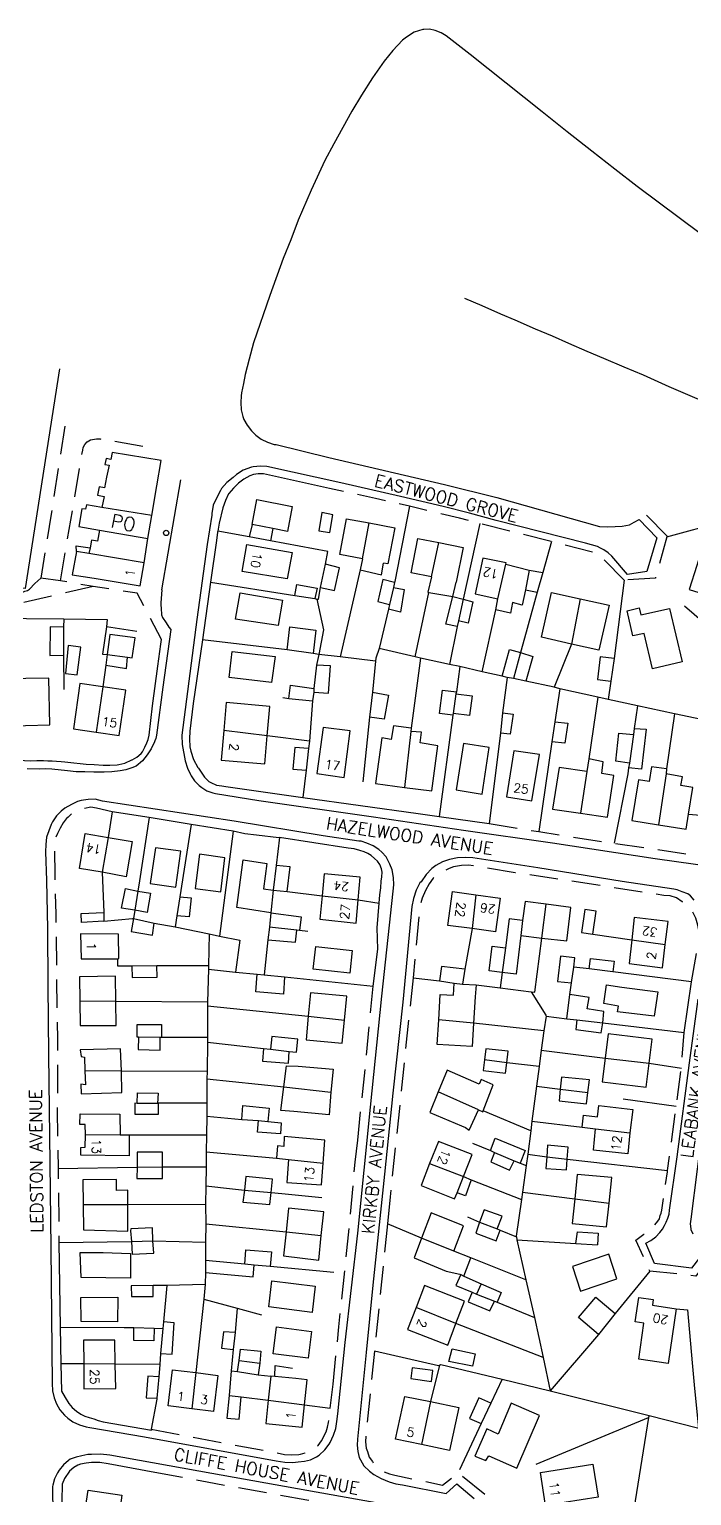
# Model space of a CAD drawing. Extents: x 441020 to 630336, y 432046 to 448236.
# Drawn here: x 629130.1 to 629277.8, y 447680 to 448007 of the extents above; entities that cross this region are included whole.
import ezdxf
from ezdxf.enums import TextEntityAlignment as Align

# ---------------------------------------------------------------- set-up
doc = ezdxf.new("R2010")
doc.units = 0
doc.linetypes.add('HIDDEN', pattern=[9.525, 6.35, -3.175])
doc.layers.get('0').update_dxf_attribs({"color": 222, "linetype": 'CONTINUOUS'})
for name, color, linetype in [('BUILDOUT', 8, 'CONTINUOUS'), ('BUILDTXT', 8, 'CONTINUOUS'), ('GENLINE', 8, 'CONTINUOUS'), ('GENPECK', 8, 'HIDDEN'), ('POINT', 8, 'CONTINUOUS'), ('ROAD', 7, 'CONTINUOUS'), ('ROADTXT', 7, 'CONTINUOUS')]:
    doc.layers.add(name, color=color, linetype=linetype)
doc.styles.get("Standard").update_dxf_attribs({"font": 'simplex'})

# ---------------------------------------------------------------- blocks, each defined once
blk = doc.blocks.new('CIRCLE')
blk.add_circle((0, 0), 0.299)

msp = doc.modelspace()

# ---------------------------------------------------------------- linework, layer by layer
at = {"layer": 'BUILDOUT', "flags": 128}
for points in [[(629155.69, 447887.99), (629143.33, 447890.07), (629140.62, 447890.5), (629139.6, 447885.34), (629144.51, 447884.59), (629154.77, 447882.86), (629155.69, 447887.99), (629156.55, 447893.43), (629157.37, 447898.55), (629158.53, 447905.16), (629159.46, 447910.8), (629148.57, 447912.63), (629148.24, 447911.05), (629147.19, 447911.27), (629146.92, 447909.9), (629147.86, 447909.76), (629147.31, 447907.13), (629146.83, 447904.7), (629145.68, 447904.91), (629145.28, 447903.11), (629146.77, 447902.76), (629146.28, 447900.34)], [(629157.37, 447898.55), (629146.28, 447900.34), (629142.83, 447900.95), (629142.59, 447899.99), (629141.77, 447900.05), (629141.15, 447896.08), (629145.76, 447895.27), (629156.55, 447893.43)], [(629180.81, 447902.1), (629188.7, 447900.56), (629187.66, 447894.99), (629184.39, 447895.63), (629179.76, 447896.53), (629180.81, 447902.1)], [(629204.37, 447888.92), (629199.33, 447889.85), (629200.86, 447897.84)], [(629200.86, 447897.84), (629205.9, 447896.91), (629211.59, 447895.78), (629210.06, 447887.8), (629209.12, 447887.93)], [(629204.37, 447888.92), (629205.9, 447896.91)], [(629145.76, 447895.27), (629145.28, 447892.85), (629143.93, 447893.02), (629143.62, 447891.34), (629143.33, 447890.07)], [(629219.82, 447884.86), (629215.29, 447885.78), (629216.77, 447893.46)], [(629216.77, 447893.46), (629221.4, 447892.55), (629226.89, 447891.39), (629225.31, 447883.7)], [(629280.86, 447893.46), (629278.98, 447887.44), (629277.3, 447882.06), (629287.18, 447879.04), (629288.86, 447884.42), (629290.74, 447890.44), (629280.86, 447893.46)], [(629178.63, 447892.07), (629188.69, 447890.3), (629187.6, 447884.42), (629177.56, 447886.09), (629178.63, 447892.07)], [(629219.82, 447884.86), (629221.4, 447892.55)], [(629204.37, 447888.92), (629203.91, 447886.4), (629208.67, 447885.31), (629209.12, 447887.93)], [(629234.12, 447877.54), (629234.61, 447879.97), (629236.38, 447887.69), (629236.43, 447888.01), (629231.27, 447889.02), (629229.53, 447881.1), (629234.61, 447879.97)], [(629236.38, 447887.69), (629241.59, 447886.38), (629240.75, 447881.97), (629240.03, 447878.59), (629237.9, 447879.13), (629237.4, 447876.81), (629234.12, 447877.54)], [(629219.82, 447884.86), (629219, 447881.46), (629219.22, 447881.4), (629224.55, 447880.52), (629225.31, 447883.7)], [(629177.08, 447881.33), (629186.52, 447879.66), (629185.59, 447874.01), (629176.09, 447875.47), (629177.08, 447881.33)], [(629246.54, 447881.37), (629252.99, 447879.98), (629259.43, 447878.58), (629257.15, 447868.53), (629251.02, 447869.88), (629244.35, 447871.44), (629246.54, 447881.37)], [(629272.87, 447877.82), (629275.69, 447865.93), (629269.07, 447864.35), (629267.26, 447872.25), (629264.71, 447871.7), (629263.42, 447877.26), (629266.14, 447877.95), (629266.52, 447876.39), (629272.87, 447877.82)], [(629147.44, 447867.54), (629152.01, 447866.93), (629153.05, 447866.81), (629153.68, 447871.29), (629148.06, 447872.02), (629147.44, 447867.54)], [(629175.34, 447868.23), (629184.89, 447867.08), (629184.08, 447861.35), (629174.65, 447862.42), (629175.34, 447868.23)], [(629124.06, 447851.61), (629129.22, 447851.71), (629134.68, 447851.87), (629134.45, 447862.29), (629129.29, 447862.18), (629123.72, 447862.11), (629124.06, 447851.61)], [(629139.92, 447850.97), (629145.02, 447850.25), (629150.12, 447849.53), (629151.58, 447859.64), (629146.48, 447860.36), (629141.37, 447861.08), (629139.92, 447850.97)], [(629174.02, 447856.82), (629173.49, 447850.63), (629172.84, 447844.02), (629182.63, 447843.21), (629183.16, 447849.4), (629183.71, 447856), (629174.02, 447856.82)], [(629195.61, 447851.31), (629194.19, 447841), (629200.33, 447840.16), (629201.64, 447850.55), (629195.61, 447851.31)], [(629215.25, 447851.14), (629211.29, 447851.65), (629210.82, 447848.62), (629208.73, 447848.96), (629207.29, 447838.76), (629213.74, 447837.87), (629219.87, 447837.13), (629221.22, 447847.22), (629217.25, 447847.84), (629217.54, 447850.22), (629215.17, 447850.41)], [(629215.25, 447851.14), (629215.17, 447850.41), (629213.74, 447837.87)], [(629226.92, 447847.73), (629225.3, 447837.38), (629231.07, 447836.38), (629232.67, 447846.82), (629226.92, 447847.73)], [(629238.19, 447846.07), (629236.55, 447835.83), (629242.2, 447834.9), (629243.91, 447845.26), (629238.19, 447846.07)], [(629254.44, 447841.44), (629248.29, 447842.38), (629246.79, 447833.07), (629253.05, 447832.15), (629259.09, 447831.3), (629260.49, 447840.58), (629257.77, 447841.01), (629258.12, 447843.62), (629254.86, 447844.26)], [(629254.86, 447844.26), (629254.44, 447841.44), (629253.05, 447832.15)], [(629272.21, 447842.05), (629268.88, 447842.48), (629268.34, 447839.24), (629265.94, 447839.62), (629264.51, 447830.53), (629270.47, 447829.56), (629276.63, 447828.62), (629277.15, 447831.96), (629278.12, 447837.92), (629275.41, 447838.36), (629275.78, 447840.25), (629272.11, 447840.92)], [(629272.21, 447842.05), (629272.11, 447840.92), (629270.47, 447829.56)], [(629146.32, 447818.99), (629141.28, 447819.83), (629142.53, 447827.67), (629147.67, 447826.75), (629153, 447825.87), (629151.66, 447818.01), (629146.32, 447818.99)], [(629158.23, 447824.46), (629157, 447816.52), (629162.73, 447815.71), (629163.85, 447823.73), (629158.23, 447824.46)], [(629168.03, 447823.05), (629167.06, 447815.36), (629172.77, 447814.65), (629173.66, 447822.22), (629168.03, 447823.05)], [(629183.97, 447809.94), (629176.34, 447811.12), (629177.81, 447821.74), (629183.03, 447820.94), (629182.3, 447815.33), (629184.49, 447815.01)], [(629195.37, 447813.78), (629194.88, 447808.52), (629202.96, 447807.62), (629203.45, 447812.89), (629203.87, 447817.94), (629195.83, 447818.64), (629195.37, 447813.78)], [(629184.49, 447815.01), (629183.97, 447809.94)], [(629228.88, 447806.43), (629223.47, 447807.1), (629224.46, 447814.69), (629229.66, 447813.99), (629235.08, 447813.22), (629234.07, 447805.73), (629228.88, 447806.43)], [(629239.7, 447804.9), (629244.38, 447804.31), (629249.98, 447803.68), (629250.88, 447811.15), (629245.37, 447811.9), (629240.69, 447812.49), (629240.13, 447808.23), (629239.7, 447804.9)], [(629264.46, 447803.9), (629263.87, 447798.63), (629271.35, 447797.72), (629271.95, 447802.91), (629272.57, 447807.99), (629265, 447808.88), (629264.46, 447803.9)], [(629141.61, 447799.67), (629149.83, 447799.71), (629150.02, 447799.75), (629149.97, 447805.22), (629141.53, 447805.25), (629141.61, 447799.67)], [(629194.02, 447802.48), (629202.11, 447801.58), (629201.58, 447796.51), (629193.4, 447797.39), (629194.02, 447802.48)], [(629141.3, 447795.66), (629141.34, 447790.28), (629141.4, 447784.81), (629149.43, 447784.81), (629149.39, 447790.19), (629149.29, 447795.86), (629141.3, 447795.66)], [(629192.82, 447792.11), (629192.31, 447786.94), (629191.83, 447781.67), (629199.89, 447780.87), (629200.4, 447786.04), (629200.87, 447791.4), (629192.82, 447792.11)], [(629229.54, 447791.21), (629229.16, 447785.36), (629228.87, 447780.13), (629221.07, 447780.57), (629221.41, 447786.11), (629221.73, 447791.76), (629224.7, 447791.57), (629224.84, 447794.24), (629226.7, 447794.06), (629229.77, 447793.9), (629229.54, 447791.21)], [(629261.49, 447789.17), (629258.25, 447789.71), (629258.83, 447793.87), (629262.27, 447793.37), (629270.27, 447792.35), (629269.5, 447786.93), (629261.31, 447787.91), (629261.49, 447789.17)], [(629229.16, 447785.36), (629221.41, 447786.11)], [(629259.24, 447782.98), (629258.57, 447777.58), (629257.89, 447772.28), (629267.65, 447771.06), (629268.34, 447776.4), (629269, 447781.77), (629259.24, 447782.98)], [(629141.66, 447769.62), (629150.75, 447769.91), (629150.62, 447774.66), (629150.45, 447779.61), (629141.44, 447779.43), (629141.61, 447777.94), (629142.35, 447777.77), (629142.48, 447774.74), (629142.63, 447771.62), (629141.59, 447771.74), (629141.66, 447769.62)], [(629190.03, 447775.77), (629197.86, 447775.13), (629197.36, 447769.96), (629196.94, 447764.91), (629189.09, 447765.65), (629186.21, 447765.85), (629186.89, 447771.15), (629187.48, 447775.83), (629190.03, 447775.77)], [(629227.4, 447762.09), (629228.21, 447761.52), (629230.25, 447766.05), (629231.24, 447765.62), (629231.3, 447765.83), (629233.53, 447771.61), (629230.89, 447772.76), (629230.45, 447771.77), (629223.3, 447774.87), (629221.31, 447770.05), (629219.39, 447765.44), (629226.52, 447762.44), (629227.4, 447762.09)], [(629230.25, 447766.05), (629221.31, 447770.05)], [(629253.39, 447762.13), (629253.72, 447764.83), (629256.83, 447764.47), (629257.1, 447766.96), (629264.68, 447766.07), (629264.07, 447760.88), (629263.58, 447756.22), (629255.93, 447757), (629256.4, 447761.76)], [(629152.35, 447760.35), (629152.35, 447755.78), (629141.56, 447755.89), (629141.56, 447757.62), (629142.56, 447757.69), (629142.58, 447760.44), (629142.57, 447762.77), (629141.36, 447762.76), (629141.45, 447765.11), (629150.29, 447765.06), (629150.31, 447760.39)], [(629253.39, 447762.13), (629256.4, 447761.76), (629264.07, 447760.88)], [(629152.35, 447760.35), (629150.31, 447760.39), (629142.58, 447760.44)], [(629187.93, 447754.98), (629187.53, 447749.83), (629195.24, 447749.27), (629195.6, 447754.11), (629196.01, 447759.26), (629186.92, 447760.09), (629186.82, 447757.83), (629185.47, 447758), (629185.25, 447755.22)], [(629221.35, 447758.99), (629219.38, 447754.07), (629217.5, 447749.16), (629224.93, 447746.22), (629225.51, 447747.54), (629226.9, 447751.14), (629228.88, 447756.06), (629221.35, 447758.99)], [(629185.25, 447755.22), (629187.93, 447754.98), (629195.6, 447754.11)], [(629142.03, 447750.39), (629142.1, 447744.82), (629142.18, 447739.24), (629152.08, 447738.97), (629152.05, 447744.86), (629152.08, 447748.11), (629149.55, 447748.07), (629149.52, 447750.5), (629142.03, 447750.39)], [(629252.32, 447751.58), (629251.75, 447746.2), (629251.2, 447740.72), (629258.85, 447739.95), (629259.44, 447745.23), (629260.05, 447750.93), (629252.32, 447751.58)], [(629187.93, 447744.12), (629187.35, 447738.83), (629186.78, 447733.45), (629194.66, 447732.51), (629195.21, 447737.99), (629195.8, 447743.28), (629187.93, 447744.12)], [(629224.78, 447734.51), (629226.92, 447740.17), (629219.71, 447743.05), (629217.55, 447737.41), (629215.9, 447733.03), (629223.03, 447730.03), (629226.1, 447729.36), (629226.31, 447729.3), (629226.99, 447728.91), (629228.59, 447733.05)], [(629228.59, 447733.05), (629224.78, 447734.51), (629217.55, 447737.41)], [(629141.44, 447734.24), (629146.52, 447734.23), (629152.66, 447733.99), (629152.62, 447728.5), (629141.62, 447728.68), (629141.44, 447734.24)], [(629259.33, 447733.84), (629251.28, 447731.09), (629253.07, 447725.62), (629261.11, 447728.36), (629259.33, 447733.84)], [(629184.21, 447727.92), (629193.87, 447726.69), (629193.17, 447720.87), (629183.51, 447722.1), (629184.21, 447727.92)], [(629225.22, 447718.36), (629227.16, 447723.35), (629218.22, 447726.84), (629216.35, 447721.94), (629214.47, 447717.04), (629223.42, 447713.55), (629225.22, 447718.36)], [(629141.6, 447724.21), (629149.82, 447724.25), (629149.78, 447718.76), (629141.64, 447718.83), (629141.6, 447724.21)], [(629274.38, 447721.68), (629272.59, 447709.48), (629266.02, 447710.45), (629267.13, 447718.46), (629265.26, 447718.74), (629266.02, 447724.16), (629269.25, 447723.72), (629269.07, 447722.46), (629274.38, 447721.68)], [(629185.22, 447717.63), (629193.02, 447716.58), (629192.25, 447710.65), (629184.46, 447711.61), (629185.22, 447717.63)], [(629142.18, 447714.66), (629142.2, 447709.39), (629142.27, 447703.81), (629149.38, 447703.86), (629149.22, 447709.31), (629149.18, 447714.69), (629142.18, 447714.66)], [(629162.04, 447708.03), (629167.23, 447707.43), (629172.11, 447706.78), (629171.2, 447698.79), (629166.32, 447699.35), (629161.02, 447700.03), (629162.04, 447708.03)], [(629183.92, 447706.64), (629183.35, 447701.26), (629182.85, 447696.09), (629190.91, 447695.29), (629191.45, 447700.26), (629192.08, 447705.85), (629189.5, 447706.1), (629184.84, 447706.6), (629183.92, 447706.64)], [(629219.58, 447700.97), (629225.89, 447699.67), (629223.83, 447690.06), (629217.6, 447691.39), (629211.8, 447692.6), (629213.87, 447702.1), (629219.58, 447700.97)], [(629238.85, 447686.12), (629243.87, 447697.88), (629237.6, 447700.63), (629234.66, 447693.71), (629232.12, 447694.88), (629229.44, 447688.82), (629231.95, 447687.84), (629232.58, 447688.87), (629238.85, 447686.12)], [(629244.11, 447685.13), (629255.76, 447686.99), (629256.96, 447679.69), (629249.36, 447678.44), (629249.74, 447676.28), (629243.91, 447675.34), (629243.63, 447677.53), (629245.2, 447677.81), (629244.11, 447685.13)], [(629143.23, 447681.24), (629150.74, 447680.13), (629150.02, 447675.03), (629142.48, 447676.33), (629143.23, 447681.24)]]:
    msp.add_lwpolyline(points, dxfattribs=at)
at = {"layer": 'GENLINE', "flags": 128}
for points in [[(629227.17, 447947), (629231.02, 447945.35), (629235.2, 447943.55), (629238.39, 447942.18), (629242.91, 447940.14), (629246.75, 447938.59), (629250.38, 447937), (629254.46, 447935.19), (629258.19, 447933.61), (629262.7, 447931.67), (629266.98, 447929.89), (629272.71, 447927.35), (629278.99, 447924.61), (629279.32, 447924.46), (629287.13, 447921.08), (629288.9, 447920.27), (629293.05, 447915.73), (629299.24, 447908.91), (629304.8, 447902.79), (629305.05, 447902.52), (629311.08, 447898.31), (629322.02, 447890.63), (629328.09, 447886)], [(629136.83, 447931.27), (629129.18, 447882.27), (629123.58, 447882.9)], [(629159.6, 447881.99), (629163.88, 447906.51)], [(629197.03, 447904.58), (629182.33, 447907.86), (629181.82, 447907.87), (629181.11, 447907.84), (629180.12, 447907.67), (629179.26, 447907.41), (629177.96, 447906.68), (629176.71, 447905.74), (629175.59, 447904.63), (629174.58, 447903.43), (629174.48, 447903.42), (629173.84, 447901.88), (629173.22, 447900.25), (629172.4, 447896.85), (629172.1, 447895.07), (629172.04, 447894.86), (629171.86, 447893), (629170.46, 447883.71), (629168.69, 447870.8), (629166.64, 447856.63), (629165.9, 447850.5), (629165.8, 447848.76), (629165.92, 447846.95), (629166.09, 447845.97), (629166.72, 447844.15), (629167.64, 447842.38), (629167.78, 447842.2), (629169.15, 447840.21), (629170.13, 447839.27), (629170.57, 447839.04), (629171.8, 447838.45), (629173.05, 447838.26), (629173.89, 447838.11), (629191.08, 447835.67), (629216.79, 447832.12), (629221.49, 447831.42), (629232.63, 447829.85)], [(629214.89, 447900.64), (629211.58, 447883.8), (629211.52, 447883.59), (629211.3, 447882.53), (629210.45, 447878.72), (629210.23, 447877.67), (629208.14, 447868.87), (629207.4, 447866.71), (629207.31, 447866.08), (629206.61, 447859.15), (629205.98, 447853.56), (629204.47, 447839.17)], [(629179.76, 447896.53), (629179.14, 447893.78)], [(629195.34, 447899.2), (629194.64, 447895.11), (629197.15, 447894.74), (629197.76, 447898.71), (629195.34, 447899.2)], [(629230.55, 447896.74), (629226.89, 447879.92), (629225.83, 447875.06), (629225.55, 447873.79), (629223.79, 447865.35)], [(629267.75, 447898.65), (629272.34, 447893.98)], [(629272.27, 447893.76), (629284.86, 447897.22)], [(629170.46, 447883.71), (629189.27, 447880.75), (629193.77, 447880.03), (629194.19, 447879.9), (629194.61, 447879.87), (629195.05, 447882.49), (629196.17, 447887.67), (629196.68, 447890.5), (629183.86, 447892.9), (629179.14, 447893.78), (629172.1, 447895.07)], [(629184.39, 447895.63), (629183.86, 447892.9)], [(629140.62, 447890.5), (629140.49, 447891.8), (629143.62, 447891.34)], [(629246.53, 447892.76), (629244.64, 447885.81), (629243.39, 447881.42), (629240.53, 447871.17), (629239.68, 447867.97), (629238.06, 447862.2)], [(629195.05, 447882.49), (629198.12, 447881.82), (629199.25, 447886.89), (629196.17, 447887.67)], [(629203.91, 447886.4), (629199.43, 447867.02)], [(629189.27, 447880.75), (629189.75, 447883.17), (629194.27, 447882.35), (629193.77, 447880.03)], [(629211.52, 447883.59), (629208.96, 447884.25), (629207.8, 447879.37), (629210.45, 447878.72)], [(629262.81, 447884.16), (629260.52, 447866.69), (629259.81, 447861.59), (629259.21, 447857.52)], [(629194.19, 447879.9), (629195.71, 447873.06), (629194.65, 447867.59), (629194.2, 447865.58), (629194.17, 447865.17), (629193.57, 447859.98), (629193.51, 447859.16), (629193.25, 447857.19), (629192.6, 447848.24), (629192.39, 447846.57), (629191.82, 447841.8), (629191.08, 447835.67)], [(629211.3, 447882.53), (629213.72, 447882.05), (629212.89, 447877.02), (629210.23, 447877.67)], [(629216.18, 447867.05), (629219.22, 447881.4)], [(629225.55, 447873.79), (629223.01, 447874.35), (629224.55, 447880.52)], [(629224.55, 447880.52), (629226.89, 447879.92), (629229.04, 447879.28), (629227.95, 447874.52), (629225.83, 447875.06)], [(629252.99, 447879.98), (629251.02, 447869.88), (629247.14, 447860.25)], [(629060.61, 447876.6), (629062.14, 447876.57), (629092.71, 447876), (629101.46, 447875.93), (629110.11, 447875.84), (629121.31, 447875.7), (629129.45, 447875.62), (629137.8, 447875.48), (629147.47, 447875.36)], [(629231.09, 447863.7), (629234.12, 447877.54)], [(629276.22, 447878.41), (629280.53, 447874.71), (629283.68, 447871.82), (629291.23, 447865.34)], [(629137.72, 447873.63), (629134.76, 447873.72), (629134.68, 447867.3), (629137.7, 447867.43)], [(629137.8, 447875.48), (629137.72, 447873.63), (629137.7, 447867.43), (629137.75, 447859.72)], [(629147.47, 447875.36), (629147.26, 447873.7), (629146.4, 447867.66), (629147.44, 447867.54)], [(629154.04, 447872.67), (629147.26, 447873.7)], [(629187.57, 447868.57), (629188.18, 447873.75), (629194, 447872.96), (629193.4, 447867.78)], [(629207.31, 447866.08), (629199.43, 447867.02), (629194.65, 447867.59), (629193.4, 447867.78), (629187.57, 447868.57), (629168.69, 447870.8)], [(629138.75, 447869.55), (629138.12, 447863.35), (629140.73, 447862.99), (629141.55, 447869.23), (629138.75, 447869.55)], [(629147.44, 447867.54), (629147.15, 447865.15), (629146.48, 447860.36), (629145.02, 447850.25)], [(629147.15, 447865.15), (629151.74, 447864.44), (629152.01, 447866.93)], [(629282.85, 447852.48), (629273.99, 447854.35), (629265.75, 447856.14), (629259.21, 447857.52), (629256.88, 447858.02), (629248.43, 447859.87), (629247.14, 447860.25), (629240.82, 447861.59), (629238.06, 447862.2), (629236.7, 447862.46), (629235.53, 447862.76), (629231.09, 447863.7), (629226.12, 447864.85), (629223.79, 447865.35), (629217.35, 447866.75), (629216.18, 447867.05), (629208.14, 447868.87)], [(629217.35, 447866.75), (629215.25, 447851.14)], [(629235.53, 447862.76), (629237.22, 447868.65), (629239.68, 447867.97), (629242.37, 447867.12), (629240.82, 447861.59)], [(629260.52, 447866.69), (629257.41, 447867.05), (629256.79, 447861.97), (629259.81, 447861.59)], [(629135.19, 447843.83), (629136.11, 447843.79), (629137.15, 447843.67), (629137.97, 447843.61), (629138.7, 447843.54), (629142.73, 447843.14), (629144.57, 447843.06), (629146.53, 447842.9), (629148.06, 447842.87), (629149.67, 447842.95), (629150.06, 447843.02), (629151.42, 447843.36), (629152.93, 447844.04), (629153.03, 447844.05), (629154.04, 447844.64), (629155, 447845.52), (629155.34, 447845.89), (629155.87, 447846.89), (629156.31, 447847.89), (629156.58, 447848.64), (629156.82, 447849.6), (629157.58, 447856.14), (629158.76, 447864.98)], [(629193.51, 447859.16), (629196.8, 447858.93), (629197.25, 447865), (629194.17, 447865.17)], [(629226.12, 447864.85), (629225.39, 447859.23), (629225.26, 447858.81), (629224.62, 447854.43), (629224.59, 447854.01), (629221.49, 447831.42)], [(629187.97, 447857.77), (629188.36, 447860.69), (629193.57, 447859.98)], [(629236.7, 447862.46), (629235.66, 447854.56), (629235.15, 447850), (629232.63, 447829.85)], [(629186.62, 447857.94), (629187.97, 447857.77), (629193.25, 447857.19)], [(629206.61, 447859.15), (629210.19, 447858.47), (629209.21, 447853.11), (629205.98, 447853.56)], [(629224.59, 447854.01), (629221.57, 447854.39), (629222.28, 447859.6), (629225.39, 447859.23)], [(629225.26, 447858.81), (629228.9, 447858.33), (629228.25, 447853.95), (629224.62, 447854.43)], [(629248.43, 447859.87), (629247.29, 447852.56), (629246.66, 447848.08), (629243.72, 447828.06)], [(629256.88, 447858.02), (629254.86, 447844.26)], [(629235.66, 447854.56), (629238.05, 447854.27), (629237.32, 447849.78), (629235.15, 447850)], [(629265.75, 447856.14), (629265.03, 447851.04), (629264.86, 447849.69), (629263.96, 447843.33), (629263.74, 447842.28), (629263.57, 447840.93), (629260.53, 447825.46)], [(629273.99, 447854.35), (629272.21, 447842.05)], [(629192.6, 447848.24), (629183.16, 447849.4), (629173.49, 447850.63)], [(629247.29, 447852.56), (629250.19, 447852.26), (629249.56, 447847.78), (629246.66, 447848.08)], [(629265.03, 447851.04), (629267.69, 447850.9), (629266.64, 447841.98), (629263.74, 447842.28)], [(629263.96, 447843.33), (629260.93, 447843.81), (629261.56, 447850.01), (629264.86, 447849.69)], [(629124.31, 447843.93), (629127.54, 447844), (629128.97, 447843.95), (629130.31, 447843.88), (629131.72, 447843.93), (629133.25, 447843.89), (629134.17, 447843.85), (629135.19, 447843.83)], [(629192.39, 447846.57), (629189.3, 447846.84), (629188.84, 447841.98), (629191.82, 447841.8)], [(629148.58, 447832.5), (629147.67, 447826.75), (629146.32, 447818.99), (629146.68, 447810.02), (629146.71, 447808.1)], [(629156.83, 447831.22), (629148.58, 447832.5)], [(629156.83, 447831.22), (629154.66, 447817.12), (629154.26, 447814.82), (629153.59, 447810.54), (629153.32, 447808.66)], [(629166.15, 447829.62), (629156.83, 447831.22)], [(629166.15, 447829.62), (629163.62, 447813.54), (629162.96, 447809.25), (629162.58, 447806.85)], [(629175.55, 447828.15), (629166.15, 447829.62)], [(629175.55, 447828.15), (629172.5, 447804.75)], [(629185.86, 447826.73), (629185.76, 447826.71), (629180.79, 447827.25), (629178.19, 447827.6), (629175.55, 447828.15)], [(629185.86, 447826.73), (629185.14, 447820.5), (629184.49, 447815.01)], [(629208.09, 447812.09), (629208.24, 447813.94), (629208.47, 447815.5), (629208.6, 447817.05), (629208.74, 447817.99), (629208.76, 447819.01), (629208.62, 447819.8), (629208.25, 447820.75), (629207.72, 447821.46), (629207.1, 447822.07), (629206.37, 447822.75), (629205.58, 447823.22), (629204.8, 447823.59), (629203.84, 447823.82), (629202.56, 447824.21), (629201.21, 447824.37), (629185.86, 447826.73)], [(629187.58, 447814.74), (629188.23, 447820.24), (629185.14, 447820.5)], [(629151.52, 447815.35), (629154.26, 447814.82), (629157.09, 447814.31), (629156.33, 447810.01), (629153.59, 447810.54), (629150.66, 447811.03), (629151.52, 447815.35)], [(629184.49, 447815.01), (629187.58, 447814.74), (629195.37, 447813.78), (629203.45, 447812.89), (629208.09, 447812.09)], [(629163.62, 447813.54), (629166.21, 447813.28), (629165.74, 447809.04), (629162.96, 447809.25)], [(629207.71, 447806.63), (629208.09, 447812.09)], [(629229.66, 447813.99), (629228.88, 447806.43), (629227.22, 447797.4), (629226.7, 447794.06)], [(629229.77, 447793.9), (629235.08, 447793.21), (629242.04, 447792.32), (629242.86, 447792.26), (629244.38, 447804.31), (629245.37, 447811.9)], [(629146.71, 447808.1), (629141.69, 447807.81), (629141.63, 447809.83), (629146.68, 447810.02)], [(629146.71, 447808.1), (629153.1, 447808.72), (629153.32, 447808.66), (629157.96, 447807.66), (629162.58, 447806.85), (629170.17, 447805.25), (629172.5, 447804.75), (629177.03, 447803.83), (629176.05, 447796.75)], [(629153.32, 447808.66), (629152.8, 447805.83), (629157.53, 447804.94), (629157.96, 447807.66)], [(629183.97, 447809.94), (629183.62, 447806.73), (629183.31, 447803.93), (629182.45, 447796.16)], [(629183.97, 447809.94), (629190.72, 447809.1), (629190.35, 447805.99)], [(629240.13, 447808.23), (629237.12, 447808.61), (629236.33, 447802.17), (629235.57, 447796.65), (629235.08, 447793.21)], [(629254.01, 447810.69), (629253.29, 447805.59), (629255.8, 447805.22), (629256.52, 447810.32), (629254.01, 447810.69)], [(629170.17, 447805.25), (629170.02, 447798.12), (629170.04, 447797.41), (629169.82, 447790.06), (629169.86, 447789.25), (629169.81, 447782.13), (629169.79, 447781.11), (629169.72, 447774.6), (629169.71, 447772.97), (629169.67, 447767.48), (629169.66, 447764.64), (629169.61, 447760.36), (629169.55, 447756.7), (629169.54, 447753.34), (629169.48, 447749.07), (629169.41, 447744.89), (629169.46, 447740.63), (629169.37, 447736.55), (629169.4, 447732.4), (629169.36, 447729.75), (629169.32, 447727.1), (629168.99, 447723.79), (629167.23, 447707.43), (629166.32, 447699.35)], [(629183.31, 447803.93), (629189.49, 447803.4), (629189.73, 447806.08)], [(629192.21, 447805.81), (629190.35, 447805.99), (629189.73, 447806.08), (629183.62, 447806.73)], [(629239.7, 447804.9), (629238.69, 447796.29), (629235.57, 447796.65), (629232.67, 447797.05), (629233.32, 447802.55), (629236.33, 447802.17)], [(629255.8, 447805.22), (629264.46, 447803.9), (629271.95, 447802.91)], [(629206.78, 447793.57), (629207.84, 447801.88)], [(629170.02, 447798.12), (629158.54, 447798.11), (629152.97, 447798.03), (629149.81, 447798.08), (629149.83, 447799.71)], [(629152.97, 447798.03), (629153.01, 447795.5), (629158.58, 447795.58), (629158.54, 447798.11)], [(629250.01, 447786.32), (629250.68, 447791.72), (629251.03, 447794.32), (629251.52, 447797.86), (629251.76, 447799.93), (629248.55, 447800.28), (629247.92, 447794.68), (629251.03, 447794.32)], [(629254.94, 447797.45), (629255.25, 447799.74), (629260.53, 447799.15), (629260.24, 447796.77)], [(629170.04, 447797.41), (629176.05, 447796.75), (629180.9, 447796.29), (629182.45, 447796.16), (629187.01, 447795.65), (629206.78, 447793.57)], [(629187.01, 447795.65), (629186.77, 447791.85), (629180.58, 447792.37), (629180.9, 447796.29)], [(629215.69, 447795.46), (629221.59, 447794.78), (629224.84, 447794.24)], [(629227.22, 447797.4), (629222.04, 447798.01), (629221.59, 447794.78)], [(629245.34, 447786.91), (629250.01, 447786.32), (629252.18, 447786.09), (629257.99, 447785.43), (629276.15, 447783.24), (629277.79, 447794.6), (629260.24, 447796.77), (629254.94, 447797.45), (629251.52, 447797.86)], [(629242.04, 447792.32), (629245.3, 447787.11), (629245.34, 447786.91), (629244.89, 447783.68), (629244.25, 447779.3), (629243.78, 447775.66), (629243.23, 447771.3), (629242.18, 447763.5), (629241.96, 447761.32), (629241.25, 447756.12), (629240.89, 447753.62), (629240.11, 447747.69), (629239.9, 447746.03), (629238.7, 447737.89), (629238.74, 447737.7), (629238.86, 447737.01), (629240.84, 447728.12), (629242.74, 447719.72), (629244.72, 447710.83), (629246.25, 447703.38)], [(629257.99, 447785.43), (629258.25, 447787.98), (629254.49, 447788.53), (629254.96, 447791.05), (629250.68, 447791.72)], [(629169.82, 447790.06), (629149.39, 447790.19), (629141.34, 447790.28)], [(629169.86, 447789.25), (629192.31, 447786.94), (629200.4, 447786.04)], [(629169.81, 447782.13), (629159.55, 447782.14), (629159.24, 447782.19), (629154.45, 447782.25), (629154.16, 447782.2), (629154.16, 447785.04), (629159.53, 447785.08), (629159.55, 447782.14)], [(629244.89, 447783.68), (629229.16, 447785.36)], [(629252.18, 447786.09), (629251.96, 447783.92), (629257.67, 447783.21), (629257.99, 447785.43)], [(629154.45, 447782.25), (629154.33, 447779.49), (629159.23, 447779.34), (629159.24, 447782.19)], [(629169.79, 447781.11), (629182.33, 447779.68), (629183.88, 447779.55), (629188.02, 447779.07), (629189.69, 447778.86), (629189.98, 447781.75), (629184.19, 447782.35), (629183.88, 447779.55)], [(629182.33, 447779.68), (629182.11, 447776.9), (629187.89, 447776.4), (629188.02, 447779.07)], [(629231.9, 447779.65), (629231.63, 447777.16), (629231.34, 447774.78), (629236.31, 447774.24), (629236.62, 447776.52), (629236.87, 447779.11), (629231.9, 447779.65)], [(629244.25, 447779.3), (629258.57, 447777.58), (629268.34, 447776.4)], [(629243.78, 447775.66), (629236.62, 447776.52), (629231.63, 447777.16)], [(629268.34, 447776.4), (629275.53, 447775.31)], [(629169.72, 447774.6), (629150.62, 447774.66), (629142.48, 447774.74)], [(629169.71, 447772.97), (629186.89, 447771.15), (629197.36, 447769.96)], [(629248.77, 447773.3), (629248.53, 447770.62), (629248.28, 447768.03), (629254.39, 447767.39), (629254.66, 447769.88), (629255.07, 447772.69), (629248.77, 447773.3)], [(629154.13, 447767.47), (629154.22, 447769.82), (629158.81, 447769.72), (629158.7, 447767.47)], [(629243.23, 447771.3), (629248.53, 447770.62), (629254.66, 447769.88)], [(629169.67, 447767.48), (629158.9, 447767.5), (629158.7, 447767.47), (629154.13, 447767.47), (629153.62, 447767.48), (629153.65, 447765.05), (629158.92, 447765.07), (629158.9, 447767.5)], [(629177.51, 447763.9), (629177.68, 447766.98), (629183.57, 447766.4), (629183.29, 447763.4)], [(629241.96, 447761.32), (629231.3, 447765.83)], [(629274.4, 447766.78), (629262.53, 447768.43)], [(629169.66, 447764.64), (629177.51, 447763.9), (629181.22, 447763.64), (629183.29, 447763.4), (629186.28, 447763.12), (629186.11, 447760.65), (629180.96, 447761.06), (629181.22, 447763.64)], [(629242.18, 447763.5), (629253.39, 447762.13)], [(629169.61, 447760.36), (629152.35, 447760.35)], [(629202.77, 447754.37), (629203.33, 447759.24)], [(629232.98, 447756.99), (629234.02, 447759.71), (629240.7, 447756.94), (629239.58, 447754.1)], [(629159.78, 447753.35), (629159.82, 447756.59), (629154.13, 447756.6), (629154.12, 447753.25), (629154.06, 447750.7), (629159.75, 447750.69), (629159.78, 447753.35)], [(629169.55, 447756.7), (629185.25, 447755.22)], [(629228.93, 447758.6), (629232.98, 447756.99), (629233.87, 447756.54), (629238.26, 447754.68), (629239.58, 447754.1), (629240.89, 447753.62)], [(629233.87, 447756.54), (629233.02, 447754.46), (629237.21, 447752.56), (629238.26, 447754.68)], [(629241.25, 447756.12), (629245.52, 447755.56), (629250.08, 447755.05)], [(629245.52, 447755.56), (629245.27, 447752.97), (629249.89, 447752.68), (629250.08, 447755.05), (629250.31, 447757.73), (629245.67, 447758.12), (629245.52, 447755.56)], [(629136.49, 447752.96), (629154.12, 447753.25), (629159.78, 447753.35), (629169.54, 447753.34)], [(629219.38, 447754.07), (629226.9, 447751.14), (629228.65, 447750.43), (629239.9, 447746.03)], [(629250.08, 447755.05), (629272.46, 447752.52)], [(629169.48, 447749.07), (629175.39, 447748.39), (629178.07, 447748.15), (629184.06, 447747.59), (629186.43, 447747.4), (629195.34, 447746.45)], [(629178.35, 447751.15), (629178.07, 447748.15), (629177.74, 447745.46), (629183.73, 447744.89), (629184.06, 447747.59), (629184.35, 447750.59), (629178.35, 447751.15)], [(629228.65, 447750.43), (629227.36, 447746.85), (629225.51, 447747.54)], [(629210.54, 447746.61), (629209.98, 447740.62)], [(629240.11, 447747.69), (629251.75, 447746.2), (629259.44, 447745.23)], [(629169.41, 447744.89), (629152.05, 447744.86), (629142.1, 447744.82)], [(629234.46, 447739.48), (629235.58, 447742.32), (629231.57, 447743.74), (629230.53, 447741.01), (629229.65, 447738.52), (629234.22, 447736.79), (629235.12, 447739.19)], [(629157.64, 447736.8), (629157.53, 447739.73), (629152.7, 447739.49), (629152.67, 447739.07), (629152.89, 447736.68), (629152.99, 447733.85), (629157.82, 447734.1), (629157.64, 447736.8)], [(629169.46, 447740.63), (629187.35, 447738.83), (629195.21, 447737.99)], [(629217.55, 447737.41), (629209.98, 447740.62)], [(629227.79, 447742.15), (629230.53, 447741.01), (629234.46, 447739.48), (629235.12, 447739.19), (629238.74, 447737.7)], [(629136.68, 447736.44), (629152.89, 447736.68), (629157.64, 447736.8), (629169.37, 447736.55)], [(629136.68, 447736.44), (629136.98, 447717.6), (629137.12, 447709.4), (629137.28, 447703.33), (629138.05, 447701.85), (629138.89, 447700.57), (629139.65, 447699.69), (629140.62, 447698.85), (629141.54, 447698.2), (629142.44, 447697.75), (629143.41, 447697.41), (629144.48, 447697.1), (629145.45, 447696.76), (629146.53, 447696.44), (629157.31, 447694.6)], [(629238.86, 447737.01), (629252, 447736.19), (629256.82, 447735.93)], [(629252, 447736.19), (629252.35, 447738.79), (629256.98, 447738.5), (629256.82, 447735.93)], [(629178.17, 447731.62), (629178.41, 447734.81), (629184.07, 447734.39), (629183.84, 447731.1)], [(629240.84, 447728.12), (629228.59, 447733.05)], [(629169.36, 447729.75), (629179.99, 447728.79), (629180.24, 447731.38)], [(629198, 447729.75), (629183.84, 447731.1), (629180.24, 447731.38), (629178.17, 447731.62), (629169.4, 447732.4)], [(629268.52, 447730.09), (629260.77, 447720.58), (629257.02, 447715.96), (629246.25, 447703.38)], [(629169.32, 447727.1), (629160.72, 447726.89), (629157.68, 447726.86), (629152.82, 447726.81), (629152.84, 447724.38), (629157.71, 447724.43), (629157.68, 447726.86)], [(629160.72, 447726.89), (629160.04, 447718.75), (629159.89, 447717.3), (629159.35, 447711.72), (629159.18, 447709.25), (629158.97, 447706.47), (629158.49, 447701.72), (629158.52, 447701.52), (629157.28, 447694.8), (629157.31, 447694.6)], [(629226.31, 447729.3), (629225.22, 447726.87), (629228.84, 447725.38), (629229.83, 447724.94), (629233.87, 447723.33), (629234.42, 447723.12), (629242.74, 447719.72)], [(629226.99, 447728.91), (629230.84, 447727.26), (629235.35, 447725.31), (629234.42, 447723.12)], [(629230.84, 447727.26), (629229.83, 447724.94)], [(629168.99, 447723.79), (629176.46, 447721.77), (629181.9, 447720.3)], [(629228.84, 447725.38), (629228, 447723.2), (629232.83, 447721.21), (629233.87, 447723.33)], [(629257.02, 447715.96), (629252.59, 447719.74), (629256.45, 447724.29), (629260.77, 447720.58)], [(629176.46, 447721.77), (629175.99, 447716.4), (629175.56, 447712.57), (629175.08, 447707.81), (629174.63, 447702.35), (629174.11, 447697.28), (629176.89, 447697.06), (629177.33, 447702.01)], [(629244.72, 447710.83), (629225.22, 447718.36), (629216.35, 447721.94)], [(629274.38, 447721.68), (629276.87, 447721.41), (629277.95, 447709.62), (629278.45, 447703.92), (629279.32, 447695.03)], [(629136.98, 447717.6), (629151.22, 447717.49), (629153.36, 447717.46), (629157.95, 447717.36), (629159.89, 447717.3)], [(629157.95, 447717.36), (629157.85, 447714.5), (629153.36, 447714.62), (629153.36, 447717.46)], [(629159.35, 447711.72), (629161.92, 447711.57), (629162.41, 447718.56), (629160.04, 447718.75)], [(629175.99, 447716.4), (629173.43, 447716.56), (629172.95, 447712.92), (629175.56, 447712.57)], [(629176.53, 447707.66), (629176.9, 447710.16), (629177.17, 447712.65), (629181.71, 447712.24), (629181.47, 447709.55), (629181.12, 447706.95)], [(629176.9, 447710.16), (629181.47, 447709.55)], [(629207.09, 447712.27), (629221.38, 447709.02), (629221.58, 447709.06), (629221.86, 447709.21), (629235.54, 447705.95), (629246.25, 447703.38), (629268.35, 447697.86), (629279.1, 447695.1), (629279.32, 447695.03), (629297.69, 447689.97), (629315.54, 447685.52), (629319.05, 447684.62), (629322.45, 447683.8), (629325.51, 447683.12), (629328.59, 447682.35), (629331.86, 447681.71), (629338.15, 447680.59), (629341.31, 447679.94)], [(629224.38, 447712.7), (629229.56, 447711.59), (629228.93, 447708.84), (629223.66, 447709.93), (629224.38, 447712.7)], [(629159.18, 447709.25), (629149.22, 447709.31), (629142.2, 447709.39), (629137.12, 447709.4)], [(629158.97, 447706.47), (629156.5, 447706.64), (629156.14, 447701.81), (629158.49, 447701.72)], [(629175.08, 447707.81), (629176.53, 447707.66), (629181.12, 447706.95), (629183.92, 447706.64)], [(629215.2, 447706.1), (629219.77, 447705.49), (629220.06, 447707.87), (629215.48, 447708.48), (629215.2, 447706.1)], [(629221.58, 447709.06), (629219.58, 447700.97), (629217.6, 447691.39)], [(629197.16, 447699.54), (629197.85, 447704.84)], [(629235.54, 447705.95), (629233.03, 447700.63), (629230.89, 447696.08), (629226.02, 447685.77)], [(629174.63, 447702.35), (629177.33, 447702.01), (629183.35, 447701.26), (629191.45, 447700.26), (629197.16, 447699.54)], [(629233.03, 447700.63), (629230.38, 447701.78), (629228.25, 447697.24), (629230.89, 447696.08)], [(629268.35, 447697.86), (629268.23, 447697.43), (629263.74, 447669.52), (629259.09, 447639.64), (629258.82, 447638.28), (629257.83, 447632.41), (629252.98, 447603.11), (629248.67, 447577.06), (629243.71, 447551.2), (629238.51, 447521.02), (629237.58, 447513.65)], [(629243.17, 447686.99), (629268.23, 447697.43)], [(629158.07, 447685.19), (629147.68, 447687.1), (629145.8, 447687.38), (629143.98, 447687.36), (629142.78, 447687.25), (629141.5, 447687.02), (629140.92, 447686.82), (629140.01, 447686.25), (629139.03, 447685.47), (629137.9, 447683.84), (629137.42, 447682.54), (629137.43, 447681.32), (629137.34, 447680.09), (629137.36, 447670.85)]]:
    msp.add_lwpolyline(points, dxfattribs=at)
at = {"layer": 'GENPECK', "flags": 128}
for points in [[(629137.99, 447918.47), (629134.97, 447898.84), (629132.62, 447884.61)], [(629137, 447883.97), (629141.99, 447913.09), (629142.08, 447913.71), (629142.47, 447914.39), (629142.97, 447914.99), (629143.71, 447915.42), (629145.09, 447915.67), (629145.91, 447915.61), (629146.63, 447915.54), (629156.48, 447913.83)], [(629262.81, 447884.16), (629257.62, 447889.33), (629257.26, 447889.67), (629256.13, 447890.29), (629255.39, 447890.46), (629246.53, 447892.76), (629230.55, 447896.74), (629226.03, 447897.94), (629221.27, 447899.03), (629216.37, 447900.29), (629214.89, 447900.64), (629211.51, 447901.36), (629207.27, 447902.33), (629197.03, 447904.58)], [(629272.34, 447893.98), (629272.27, 447893.76), (629269.74, 447884.58), (629262.81, 447884.16)], [(629241.59, 447886.38), (629244.64, 447885.81)], [(629061.98, 447882.63), (629079.17, 447883.65), (629082.7, 447883.77), (629086.45, 447883.83), (629092.17, 447883.63), (629098.44, 447883.21), (629123.39, 447881.14), (629124.42, 447881.02), (629125.74, 447881.05), (629126.54, 447881.09), (629127.25, 447881.12), (629128.61, 447881.46), (629129.09, 447881.65), (629129.66, 447881.85), (629130.12, 447882.14), (629131.32, 447883.36), (629132.62, 447884.61)], [(629159.41, 447869.87), (629159.53, 447870.9), (629154.15, 447881.22), (629144.33, 447882.73), (629137, 447883.97), (629132.62, 447884.61)], [(629144.33, 447882.73), (629127.36, 447878.8), (629126.29, 447878.51), (629125.41, 447878.35), (629124.31, 447878.26), (629123.48, 447878.32), (629122.56, 447878.36), (629121.29, 447878.64), (629102.04, 447880.7), (629093.53, 447881.12), (629085.77, 447881.37), (629079.67, 447881.41), (629073.23, 447881.07), (629062.04, 447880)], [(629240.75, 447881.97), (629243.39, 447881.42)], [(629158.76, 447864.98), (629159.41, 447869.87)], [(629232.63, 447829.85), (629243.72, 447828.06), (629259.08, 447825.61), (629260.53, 447825.46), (629277.52, 447822.99), (629278.25, 447822.92), (629296.38, 447820.34), (629297.32, 447820.21), (629298.32, 447820.28), (629299.19, 447820.54), (629299.17, 447820.64), (629300.25, 447821.44), (629301.07, 447822.5), (629301.83, 447823.95), (629302.45, 447825.59), (629302.77, 447826.66), (629302.97, 447827.81), (629303.19, 447829.48), (629304.75, 447836.66), (629305.79, 447839.99), (629306.67, 447842.62), (629306.92, 447843.34), (629307.96, 447846.06), (629309.18, 447848.92), (629309.86, 447850.26), (629310.05, 447852.02)], [(629148.58, 447832.5), (629145.08, 447833.3), (629143.83, 447833.48), (629141.17, 447833.01), (629139.78, 447832.26), (629138.64, 447831.24), (629138.55, 447831.22), (629137.64, 447830.05), (629136.94, 447828.81), (629136.33, 447827.68), (629135.85, 447826.38), (629135.62, 447824.81), (629135.67, 447823.4), (629135.77, 447818.85), (629135.98, 447809.64), (629136.13, 447796.77), (629136.35, 447781.78), (629136.32, 447765.93), (629136.49, 447752.96), (629136.53, 447751.04), (629136.68, 447736.44)], [(629277.15, 447831.96), (629279.83, 447831.73)], [(629277.79, 447794.6), (629279.11, 447802.04), (629279.44, 447803.63), (629279.55, 447805.27), (629279.2, 447807.24), (629278.73, 447808.78), (629278.09, 447810.09), (629277.19, 447811.15), (629276.92, 447811.51), (629275.75, 447812.42), (629274.47, 447813.31), (629273.07, 447813.77), (629271.64, 447813.82), (629258.17, 447815.9), (629249.7, 447817.24), (629238.44, 447818.89), (629228.08, 447820.61), (629226.47, 447820.53), (629224.7, 447820.21), (629223.75, 447819.84), (629222.44, 447819.2), (629221.15, 447818.47), (629220.17, 447817.68), (629219.28, 447816.41), (629218.42, 447814.94), (629217.72, 447813.19), (629217.21, 447811.47), (629217.18, 447811.06), (629215.69, 447795.46)], [(629207.84, 447801.88), (629207.71, 447806.63)], [(629215.69, 447795.46), (629210.54, 447746.61)], [(629203.33, 447759.24), (629205.28, 447777.97), (629206.78, 447793.57)], [(629281.89, 447733.17), (629278.78, 447728.96), (629268.52, 447730.09), (629265.38, 447736.94), (629267.17, 447738.28), (629268.17, 447738.96), (629269.15, 447739.74), (629270.31, 447741.17), (629270.62, 447741.73), (629270.79, 447742.47), (629271, 447743.02), (629271.19, 447743.66), (629272.42, 447752.21), (629272.46, 447752.52), (629274.4, 447766.78), (629275.53, 447775.31), (629276.15, 447783.24)], [(629197.85, 447704.84), (629199.13, 447717.67), (629201.55, 447740.64), (629202.77, 447754.37)], [(629209.98, 447740.62), (629207.09, 447712.27), (629205.12, 447693.64), (629205.1, 447692.01), (629205.25, 447690.62), (629205.49, 447689.85), (629205.91, 447688.6), (629206.6, 447687.61), (629207.01, 447686.97), (629208.07, 447686.14), (629209.23, 447685.33), (629210.44, 447684.84), (629211.61, 447684.54), (629222.25, 447682.36), (629225.73, 447685.11), (629231.76, 447680.29), (629229.2, 447670.7), (629224.34, 447668.92), (629222.62, 447668.31), (629218.39, 447674.37), (629191.97, 447679.02), (629169.74, 447682.99), (629158.07, 447685.19)], [(629184.84, 447706.6), (629184.91, 447709.05), (629189.82, 447708.29), (629189.5, 447706.1)], [(629157.28, 447694.8), (629187.01, 447689.21), (629188.56, 447689.08), (629190.17, 447689.16), (629190.57, 447689.23), (629191.63, 447689.52), (629192.89, 447689.85), (629193.63, 447690.28), (629194.49, 447691.15), (629195.22, 447692.19), (629196.28, 447694.21), (629196.6, 447695.28), (629196.82, 447696.33), (629197.16, 447699.54)]]:
    msp.add_lwpolyline(points, dxfattribs=at)
at = {"layer": 'ROAD', "flags": 128}
for points in [[(629294.05, 447950.74), (629265.71, 447971.92), (629260.66, 447975.79), (629255.58, 447979.77), (629250.05, 447984.07), (629244.48, 447988.56), (629228.39, 448001.35), (629223.09, 448005.48), (629221.95, 448006.2), (629220.64, 448006.68), (629219.37, 448006.96), (629218.06, 448006.93), (629217.86, 448006.89), (629215.93, 448006.35), (629214.2, 448005.23), (629213.3, 448004.56), (629211.17, 448002.25), (629209.26, 447999.88), (629206.66, 447996.17), (629204.21, 447992.28), (629201.99, 447988.74), (629200.01, 447985.04), (629198.01, 447981.43), (629196.02, 447977.73), (629192.94, 447971.08), (629190.06, 447964.38), (629188.4, 447960.02), (629186.7, 447955.86), (629183.7, 447947.61), (629180.09, 447937.02), (629179.11, 447933.39), (629178.2, 447929.98), (629177.84, 447927.98), (629177.4, 447925.87), (629177.31, 447925.25), (629177.28, 447923.72), (629177.36, 447922.11), (629177.72, 447920.65), (629177.94, 447919.98), (629178.68, 447918.69), (629179.61, 447917.43), (629180.59, 447916.49), (629181.77, 447915.58), (629183.2, 447914.92), (629184.72, 447914.38), (629185.13, 447914.35), (629196.92, 447911.46), (629222.66, 447905.47), (629234.35, 447902.57), (629257.24, 447896.07), (629259.08, 447895.99), (629260.79, 447896.09), (629262.3, 447896.16), (629263.98, 447896.45), (629264.99, 447897.04), (629266.1, 447897.64), (629270.07, 447893.57), (629267.85, 447886.07), (629263.5, 447885.4), (629260.04, 447889.46), (629259.19, 447890.22), (629258.26, 447890.87), (629257.49, 447891.24), (629256.81, 447891.63), (629255.52, 447892.01), (629254.14, 447892.37), (629234.24, 447897.47), (629228.27, 447899.05), (629222.42, 447900.55), (629217.66, 447901.64), (629212.88, 447902.82), (629199.54, 447905.83), (629183.05, 447909.51), (629181.62, 447909.56), (629180.02, 447909.38), (629179.63, 447909.31), (629177.81, 447908.68), (629176.26, 447907.69), (629175.56, 447907.06), (629174.14, 447905.9), (629172.96, 447904.57), (629172.73, 447904.12), (629171.81, 447902.44), (629171.07, 447900.88), (629170.79, 447899), (629170.77, 447898.59), (629169.78, 447892.12), (629167.48, 447875.36), (629164.13, 447849.58), (629164.2, 447847.46), (629164.85, 447843.82), (629165.34, 447842.18), (629166, 447840.77), (629166.15, 447840.49), (629166.95, 447839.42), (629167.95, 447838.37), (629168.55, 447837.87), (629169.69, 447837.16), (629170.99, 447836.68), (629171.62, 447836.59), (629181.24, 447835.04), (629206.87, 447831.37), (629226.9, 447828.42), (629246.8, 447825.56), (629269.66, 447822.1), (629296.65, 447818.26)], [(629159.6, 447881.99), (629159.4, 447879.11), (629159.5, 447877.4), (629159.59, 447876.91), (629159.57, 447876.4), (629159.78, 447875.82), (629160.6, 447874.65), (629161.18, 447873.63), (629161.68, 447873.11)], [(629161.68, 447873.11), (629159.89, 447860.3), (629158.44, 447849.58), (629158.27, 447848.84), (629158.06, 447848.3), (629158, 447848.08), (629157.26, 447846.53), (629156.39, 447845.16), (629155.3, 447843.85), (629153.88, 447842.68), (629152.93, 447842.31), (629151.59, 447841.87), (629150.31, 447841.64), (629148.52, 447841.42), (629146.81, 447841.32), (629144.47, 447841.32), (629142.43, 447841.36), (629140.49, 447841.42), (629138.63, 447841.6), (629135.11, 447841.99), (629133.68, 447842.04), (629132.27, 447841.99), (629129.62, 447842.03)], [(629146.43, 447834.86), (629144.73, 447835.27), (629143.22, 447835.2), (629141.63, 447835.02), (629140.86, 447834.78), (629139.45, 447834.13), (629137.98, 447833.26), (629137.18, 447832.61), (629136.14, 447831.61), (629135.27, 447830.24), (629134.96, 447829.67), (629134.4, 447828.25), (629133.94, 447826.85), (629133.73, 447825.19), (629133.71, 447823.56), (629133.93, 447817.2), (629134.12, 447806.37), (629134.22, 447793.79), (629134.34, 447778.27), (629134.66, 447754.16), (629134.87, 447735.2), (629135.16, 447704.99), (629135.24, 447703.38), (629135.62, 447701.82), (629136.16, 447700.49), (629136.91, 447699.11), (629137.93, 447697.97), (629138.66, 447697.28), (629139.82, 447696.47), (629141.26, 447695.81), (629142.76, 447695.37), (629143.6, 447695.21), (629155.75, 447693.11), (629185.14, 447687.76), (629187.11, 447687.5), (629188.86, 447687.4), (629190.06, 447687.52), (629191.45, 447687.66), (629192.81, 447688.01), (629194.12, 447688.64), (629194.76, 447689.06), (629195.98, 447690.19), (629196.97, 447691.49), (629197.21, 447691.83), (629197.94, 447693.48), (629198.48, 447695), (629198.71, 447696.57), (629198.92, 447698.23), (629200.56, 447714.16), (629203.35, 447738.52), (629206.17, 447766.65), (629208.69, 447791.37), (629211.24, 447814.78), (629211.39, 447816.23), (629211.31, 447817.84), (629211.01, 447819.51), (629210.47, 447820.84), (629210.32, 447821.11), (629209.68, 447822.42), (629208.68, 447823.46), (629208.07, 447824.07), (629206.81, 447824.86), (629205.37, 447825.52), (629204.09, 447825.9), (629203.58, 447825.91), (629195.64, 447827.14), (629175.76, 447830.42), (629146.43, 447834.86)], [(629278.42, 447812.79), (629277.54, 447813.75), (629276.96, 447814.16), (629275.75, 447814.65), (629274.57, 447815.05), (629273.83, 447815.22), (629262.35, 447816.94), (629243.52, 447820), (629229.02, 447822.2), (629227.27, 447822.3), (629225.56, 447822.2), (629223.79, 447821.88), (629222.27, 447821.31), (629220.78, 447820.53), (629219.88, 447819.87), (629218.6, 447818.52), (629217.46, 447816.9), (629217.2, 447816.65), (629216.38, 447814.98), (629215.79, 447813.15), (629215.4, 447811.35), (629213.39, 447790.07), (629211.2, 447769.78), (629209.34, 447751.67), (629206.72, 447726.94), (629205.22, 447711.94), (629203.27, 447692.6), (629203.2, 447691.27), (629203.35, 447689.88), (629203.69, 447688.51), (629203.99, 447687.96), (629204.73, 447686.67), (629205.96, 447685.46), (629206.91, 447684.72), (629208.59, 447683.8), (629210.34, 447683.09), (629211.84, 447682.65), (629213.31, 447682.4), (629223.1, 447680.48), (629225.46, 447682.63), (629229.29, 447679.35)], [(629280.81, 447734.7), (629277.76, 447730.71), (629269.54, 447731.79), (629267.62, 447736.32), (629268.73, 447736.93), (629269.81, 447737.73), (629270.75, 447738.71), (629271.34, 447739.42), (629271.8, 447740.22), (629272.17, 447740.99), (629272.53, 447741.87), (629272.78, 447742.73), (629272.92, 447743.66), (629274.57, 447755.53), (629277.34, 447776.54), (629279.3, 447790.7)], [(629281.86, 447775.11), (629277.64, 447741.66), (629277.52, 447740.62), (629277.62, 447739.52), (629277.65, 447739.32), (629278.12, 447738.39)], [(629219.16, 447676.33), (629192, 447681.16), (629170.82, 447684.91), (629148.05, 447689), (629145.98, 447689.24), (629143.96, 447689.18), (629143.15, 447689.14), (629141.77, 447688.9), (629140.51, 447688.57), (629139.17, 447688.13), (629138.81, 447687.86), (629137.67, 447686.85), (629136.76, 447685.67), (629136.35, 447685.09), (629135.68, 447683.75), (629135.31, 447682.37), (629135.27, 447682.06), (629135.48, 447663.1)]]:
    msp.add_lwpolyline(points, dxfattribs=at)

# ---------------------------------------------------------------- block references
at = {"layer": 'POINT', "xscale": 2, "yscale": 2, "rotation": 10.06643687963294}
msp.add_blockref('CIRCLE', (629160.6, 447894.66), dxfattribs=at)

# ---------------------------------------------------------------- texts
at = {"layer": 'BUILDTXT'}
msp.add_text('PO', height=3, rotation=348.6664, dxfattribs=at).set_placement((629148.07, 447895.99))
for s, rotation, p in [('10', 259.6664, (629179.73, 447888.71)), ('12', 168.2664, (629233.2, 447886.72)), ('1', 80.8664, (629153.57, 447885.59)), ('15', 352.8664, (629147.85, 447851.46)), ('2', 263.8664, (629174.75, 447846.99)), ('17', 352.3664, (629197.59, 447841.91)), ('25', 352.4664, (629239.65, 447836.68)), ('14', 170.2664, (629144.58, 447825.29)), ('24', 173.2664, (629199.79, 447816.91)), ('27', 83.7664, (629201.51, 447810.1)), ('22', 263.6664, (629225.26, 447810.77)), ('26', 173.0664, (629232.46, 447811.94)), ('32', 171.5664, (629268.62, 447806.78)), ('1', 269.9664, (629142.94, 447802.45)), ('2', 82.9664, (629269.87, 447800.3)), ('13', 270.1664, (629144.05, 447757.86)), ('12', 83.4664, (629262.06, 447758.49)), ('12', 247.6664, (629221.69, 447755.9)), ('13', 84.3664, (629193.53, 447751.51)), ('20', 169.1664, (629271.06, 447720.38)), ('2', 248.2664, (629216.71, 447718.76)), ('25', 270.2664, (629143.63, 447706.49)), ('1', 353.7664, (629163.77, 447701.13)), ('3', 354.0664, (629168.98, 447700.43)), ('1', 83.7664, (629189.46, 447697.77)), ('5', 349.0664, (629214.96, 447693.15)), ('11', 277.7664, (629246.32, 447681.25))]:
    msp.add_text(s, height=2, rotation=rotation, dxfattribs=at).set_placement(p, align=Align.CENTER)
at = {"layer": 'ROADTXT'}
for s, rotation, p in [('EASTWOOD GROVE', 345.6664, (629223.11, 447902.4)), ('HAZELWOOD AVENUE', 351.2664, (629214.94, 447827.11)), ('LEABANK AVENUE', 82.0664, (629278.91, 447771.13)), ('LEDSTON AVENUE', 90.5664, (629131.63, 447754.64)), ('KIRKBY AVENUE', 84.2664, (629207.03, 447752.69)), ('CLIFFE HOUSE AVENUE', 349.3664, (629183.01, 447685.45))]:
    msp.add_text(s, height=2.75, rotation=rotation, dxfattribs=at).set_placement(p, align=Align.MIDDLE_CENTER)

doc.saveas('drawing.dxf')
